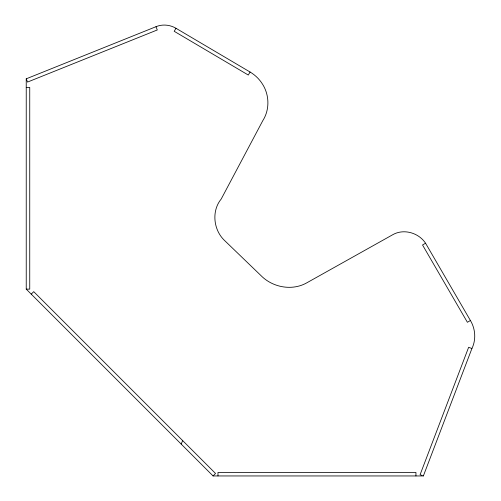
<?xml version="1.0" encoding="UTF-8"?>
<svg xmlns="http://www.w3.org/2000/svg" width="501" height="501" viewBox="0 0 501 501"><rect width="100%" height="100%" fill="white"/><g stroke="black" fill="none" stroke-linecap="round" stroke-linejoin="round"><path stroke-width="0.75" d="M423.364 475.95L471.917 348.521C476.251 339.709 475.436 328.869 470.42 320.515L425.562 243.217C418.723 232.796 403.781 228.4 392.765 234.706L306.837 282.808C292.189 291.15 272.669 287.493 261.021 275.631L223.834 239.791C213.37 229.157 211.535 210.802 221.191 199.054L262.806 120.641C269.745 109.813 269.469 95.265 262.693 84.431A36.742 36.742 0 0 0 250.074 72.019L175.983 28.275C170.021 24.737 162.412 23.992 155.986 26.703L26.234 78.82L26.234 289.127L213.057 475.95L423.364 475.95L420.088 474.704L468.642 347.274L471.917 348.521M181.193 443.986L182.708 440.542M175.983 28.275L174.198 31.294L248.289 75.037L250.074 72.019M31.244 294.137L33.724 291.657L215.536 473.47L213.057 475.95M425.562 243.217L422.531 244.976L467.389 322.275L470.42 320.515M26.234 87.443L29.741 87.443L29.741 289.127L26.234 289.127M155.986 26.703L157.289 29.96L27.542 82.07L26.234 78.82M415.936 475.95L415.936 472.443L217.985 472.443L217.985 475.95"/></g></svg>
